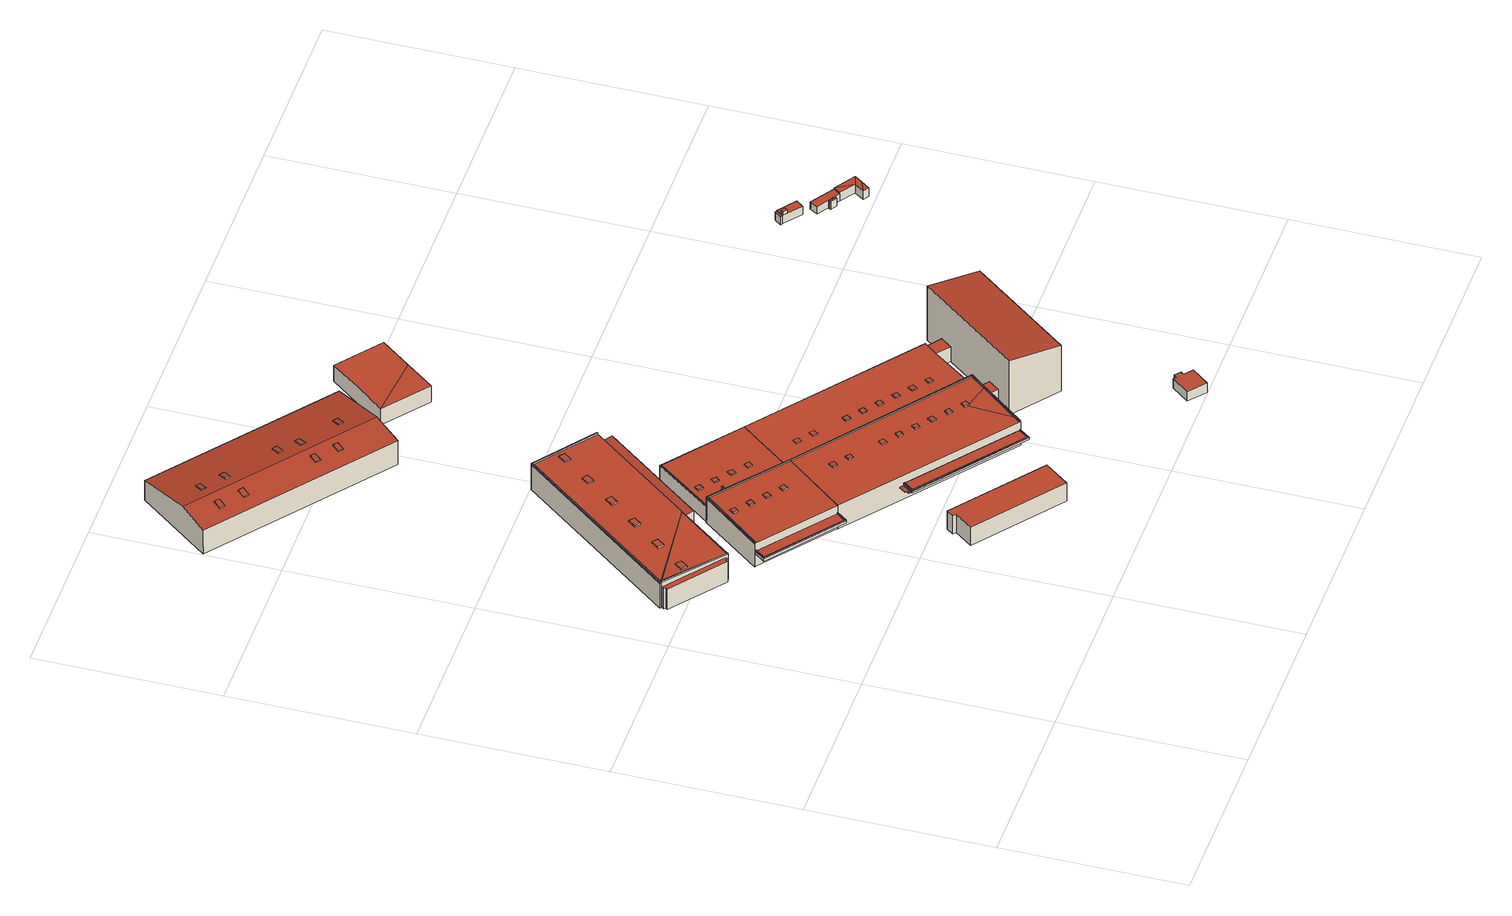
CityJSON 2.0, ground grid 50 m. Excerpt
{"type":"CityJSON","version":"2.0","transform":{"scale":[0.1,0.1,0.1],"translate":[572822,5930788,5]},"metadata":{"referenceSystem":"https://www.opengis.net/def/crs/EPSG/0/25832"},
"CityObjects":{
"building1":{"type":"Building","attributes":{"Grundfläche 2D":"1179.803043","Grundhöhe NN":"5.690"},"children":["building1-1","building1-2","building1-3","building1-4","building1-5","building1-6"],"geometry":[{"type":"Solid","lod":"3","boundaries":[[[[0,1,2,3,4,5]],[[4,6,7,8,5]],[[7,9,10,11,12]],[[12,13,14,8,7]],[[15,16,11,10]],[[15,17,16]],[[18,19,20,21,22]],[[23,24,25,26,21,27,28]],[[21,26,29,30]],[[30,22,21]],[[31,28,27]],[[32,33,34,35,36,37,38,39,40]],[[19,18,2,1]],[[18,22,3,2]],[[4,3,22,30,29,7,6]],[[10,9,7,29,26,25]],[[25,24,23,17,15,10]],[[23,28,16,17]],[[28,41,11,16]],[[41,42,43,13,12,11]],[[43,44,14,13]],[[44,45,8,14]],[[8,45,46,19,1,0,5]],[[37,36,47,48]],[[38,37,48,49]],[[39,38,49,50]],[[40,39,50,51]],[[32,40,51,52]],[[53,34,33,32,52,54]],[[35,34,53,55]],[[35,55,56,57,20,19,46,45,58,47,36]],[[31,27,21,20,57,59]],[[28,31,59,60]],[[41,28,60,61]],[[62,43,42,41,61,63]],[[44,43,62,64]],[[45,44,64,58]],[[47,58,64,62,63,61,60,59,57,56,55,53,54,52,51,50,49,48]]]],"semantics":{"surfaces":[{"type":"RoofSurface"},{"type":"WallSurface"},{"type":"GroundSurface"}],"values":[[0,0,0,0,0,0,0,0,0,0,0,0,1,1,1,1,1,1,1,1,1,1,1,1,1,1,1,1,1,1,1,1,1,1,1,1,1,2]]}}]},
"building1-1":{"type":"BuildingInstallation","parents":["building1"],"geometry":[{"type":"MultiSurface","lod":"3","boundaries":[[[65,66,67,68]],[[68,67,69,70]],[[70,71,65,68]],[[71,72,66,65]],[[67,66,72,69]]],"semantics":{"surfaces":[{"type":"RoofSurface"},{"type":"WallSurface"}],"values":[0,1,1,1,1]}}]},
"building1-2":{"type":"BuildingInstallation","parents":["building1"],"geometry":[{"type":"MultiSurface","lod":"3","boundaries":[[[73,74,75,76]],[[76,75,77,78]],[[73,76,78,79]],[[74,73,79,80]],[[75,74,80,77]]],"semantics":{"surfaces":[{"type":"RoofSurface"},{"type":"WallSurface"}],"values":[0,1,1,1,1]}}]},
"building1-3":{"type":"BuildingInstallation","parents":["building1"],"geometry":[{"type":"MultiSurface","lod":"3","boundaries":[[[81,82,83,84]],[[84,83,85,86]],[[81,84,86,87]],[[82,81,87,88]],[[83,82,88,85]]],"semantics":{"surfaces":[{"type":"RoofSurface"},{"type":"WallSurface"}],"values":[0,1,1,1,1]}}]},
"building1-4":{"type":"BuildingInstallation","parents":["building1"],"geometry":[{"type":"MultiSurface","lod":"3","boundaries":[[[89,90,91,92]],[[92,91,93,94]],[[89,92,94,95]],[[90,89,95,96]],[[91,90,96,93]]],"semantics":{"surfaces":[{"type":"RoofSurface"},{"type":"WallSurface"}],"values":[0,1,1,1,1]}}]},
"building1-5":{"type":"BuildingInstallation","parents":["building1"],"geometry":[{"type":"MultiSurface","lod":"3","boundaries":[[[97,98,99,100]],[[100,99,101,102]],[[97,100,102,103]],[[98,97,103,104]],[[99,98,104,101]]],"semantics":{"surfaces":[{"type":"RoofSurface"},{"type":"WallSurface"}],"values":[0,1,1,1,1]}}]},
"building1-6":{"type":"BuildingInstallation","parents":["building1"],"geometry":[{"type":"MultiSurface","lod":"3","boundaries":[[[105,106,107,108]],[[108,107,109,110]],[[105,108,110,111]],[[106,105,111,112]],[[107,106,112,109]]],"semantics":{"surfaces":[{"type":"RoofSurface"},{"type":"WallSurface"}],"values":[0,1,1,1,1]}}]},
"building2":{"type":"Building","attributes":{"Grundfläche 2D":"251.636315","Grundhöhe NN":"5.781"},"geometry":[{"type":"Solid","lod":"3","boundaries":[[[[113,114,115,116,117,118]],[[114,113,119,120]],[[115,114,120,121]],[[116,115,121,122]],[[117,116,122,123]],[[118,117,123,124]],[[113,118,124,119]],[[124,123,122,121,120,119]]]],"semantics":{"surfaces":[{"type":"RoofSurface"},{"type":"WallSurface"},{"type":"GroundSurface"}],"values":[[0,1,1,1,1,1,1,2]]}}]},
"building3":{"type":"Building","attributes":{"Grundfläche 2D":"224.521346","Grundhöhe NN":"10.010"},"children":["building3-1"],"geometry":[{"type":"Solid","lod":"3","boundaries":[[[[125,126,127]],[[128,126,125]],[[129,125,130]],[[128,125,129]],[[131,132,130,133]],[[129,130,132]],[[131,133,134]],[[135,136,137,138]],[[139,140,141,142,143,144,145]],[[146,147,148,149,150,151]],[[148,149,152,153]],[[154,138,127,126]],[[138,137,125,127]],[[130,125,137,136]],[[133,130,136,135]],[[135,155,134,133]],[[134,155,156,132,131]],[[156,157,129,132]],[[157,158,128,129]],[[158,154,126,128]],[[149,150,159,152]],[[150,151,160,159]],[[151,146,161,160]],[[146,147,162,161]],[[147,148,153,162]],[[152,155,135,138,154,163,164]],[[156,155,152,153]],[[157,156,153,165]],[[158,157,165,166]],[[154,158,166,163]],[[167,168,144,143,142,141,140,169,170]],[[145,144,168,171]],[[139,145,171,172]],[[140,139,172,169]],[[153,162,161,160,159,152,164,163,166,165]],[[168,167,170,169,172,171]]]],"semantics":{"surfaces":[{"type":"RoofSurface"},{"type":"WallSurface"},{"type":"GroundSurface"}],"values":[[0,0,0,0,0,0,0,0,0,0,1,1,1,1,1,1,1,1,1,1,1,1,1,1,1,1,1,1,1,1,1,1,1,1,2,2]]}}]},
"building3-1":{"type":"BuildingInstallation","parents":["building3"],"geometry":[{"type":"MultiSurface","lod":"3","boundaries":[[[173,174,175,176,177,178,179,180,181]],[[140,141,176,175]],[[141,182,177,176]],[[178,177,182,183]],[[183,142,179,178]],[[142,143,144,181,180,179]],[[144,145,173,181]],[[145,139,174,173]],[[139,140,175,174]]],"semantics":{"surfaces":[{"type":"RoofSurface"},{"type":"WallSurface"}],"values":[0,1,1,1,1,1,1,1,1]}}]},
"building4":{"type":"Building","attributes":{"Grundfläche 2D":"1032.775143","Grundhöhe NN":"5.681"},"children":["building4-1","building4-2","building4-3","building4-4","building4-5","building4-6","building4-7","building4-8","building4-9","building4-10"],"geometry":[{"type":"Solid","lod":"3","boundaries":[[[[184,185,186,187,188]],[[189,187,186]],[[190,191,187,189]],[[192,193,194,195,196,197,198]],[[199,200,201]],[[202,203,204,201,200]],[[205,206,186,185,184,207]],[[206,208,189,186]],[[208,209,197,191,190,189]],[[187,191,197,196]],[[188,187,196,195]],[[195,207,184,188]],[[202,210,211,206,205,207,204,203]],[[208,206,211,212]],[[213,214,215,193,192,198,197,209,208,212,216]],[[217,204,207,195,194,193,215,218]],[[199,201,219,220]],[[200,199,220,221]],[[202,200,221,210]],[[201,204,217,219]],[[211,210,221,220,219,217,218,215,214,213,216,212]]]],"semantics":{"surfaces":[{"type":"RoofSurface"},{"type":"WallSurface"},{"type":"GroundSurface"}],"values":[[0,0,0,0,0,0,1,1,1,1,1,1,1,1,1,1,1,1,1,1,2]]}}]},
"building4-1":{"type":"BuildingInstallation","parents":["building4"],"geometry":[{"type":"MultiSurface","lod":"3","boundaries":[[[222,223,224,225]],[[226,227,225,224]],[[222,225,227,228]],[[223,222,228,229]],[[229,226,224,223]]],"semantics":{"surfaces":[{"type":"RoofSurface"},{"type":"WallSurface"}],"values":[0,1,1,1,1]}}]},
"building4-2":{"type":"BuildingInstallation","parents":["building4"],"geometry":[{"type":"MultiSurface","lod":"3","boundaries":[[[230,231,232,233]],[[233,232,234,235]],[[230,233,235,236]],[[231,230,236,237]],[[232,231,237,234]]],"semantics":{"surfaces":[{"type":"RoofSurface"},{"type":"WallSurface"}],"values":[0,1,1,1,1]}}]},
"building4-3":{"type":"BuildingInstallation","parents":["building4"],"geometry":[{"type":"MultiSurface","lod":"3","boundaries":[[[238,239,240,241]],[[241,240,242,243]],[[238,241,243,244]],[[239,238,244,245]],[[240,239,245,242]]],"semantics":{"surfaces":[{"type":"RoofSurface"},{"type":"WallSurface"}],"values":[0,1,1,1,1]}}]},
"building4-4":{"type":"BuildingInstallation","parents":["building4"],"geometry":[{"type":"MultiSurface","lod":"3","boundaries":[[[246,247,248,249]],[[249,248,250,251]],[[246,249,251,252]],[[247,246,252,253]],[[248,247,253,250]]],"semantics":{"surfaces":[{"type":"RoofSurface"},{"type":"WallSurface"}],"values":[0,1,1,1,1]}}]},
"building4-5":{"type":"BuildingInstallation","parents":["building4"],"geometry":[{"type":"MultiSurface","lod":"3","boundaries":[[[254,255,256,257]],[[257,256,258,259]],[[254,257,259,260]],[[255,254,260,261]],[[256,255,261,258]]],"semantics":{"surfaces":[{"type":"RoofSurface"},{"type":"WallSurface"}],"values":[0,1,1,1,1]}}]},
"building4-6":{"type":"BuildingInstallation","parents":["building4"],"geometry":[{"type":"MultiSurface","lod":"3","boundaries":[[[262,263,264,265]],[[265,264,266,267]],[[262,265,267,268]],[[263,262,268,269]],[[264,263,269,266]]],"semantics":{"surfaces":[{"type":"RoofSurface"},{"type":"WallSurface"}],"values":[0,1,1,1,1]}}]},
"building4-7":{"type":"BuildingInstallation","parents":["building4"],"geometry":[{"type":"MultiSurface","lod":"3","boundaries":[[[270,271,272,273]],[[273,272,274,275]],[[270,273,275,276]],[[271,270,276,277]],[[272,271,277,274]]],"semantics":{"surfaces":[{"type":"RoofSurface"},{"type":"WallSurface"}],"values":[0,1,1,1,1]}}]},
"building4-8":{"type":"BuildingInstallation","parents":["building4"],"geometry":[{"type":"MultiSurface","lod":"3","boundaries":[[[278,279,280,281]],[[279,278,203,282]],[[200,280,279,282]],[[200,202,281,280]],[[203,278,281,202]]],"semantics":{"surfaces":[{"type":"RoofSurface"},{"type":"WallSurface"}],"values":[0,1,1,1,1]}}]},
"building4-9":{"type":"BuildingInstallation","parents":["building4"],"geometry":[{"type":"MultiSurface","lod":"3","boundaries":[[[283,284,285,286]],[[286,285,287,288]],[[283,286,288,289]],[[284,283,289,290]],[[285,284,290,287]]],"semantics":{"surfaces":[{"type":"RoofSurface"},{"type":"WallSurface"}],"values":[0,1,1,1,1]}}]},
"building4-10":{"type":"BuildingInstallation","parents":["building4"],"geometry":[{"type":"MultiSurface","lod":"3","boundaries":[[[291,292,293,294]],[[294,293,295,296]],[[291,294,296,297]],[[292,291,297,298]],[[293,292,298,295]]],"semantics":{"surfaces":[{"type":"RoofSurface"},{"type":"WallSurface"}],"values":[0,1,1,1,1]}}]},
"building5":{"type":"Building","attributes":{"Grundfläche 2D":"127.641717","Grundhöhe NN":"5.396"},"geometry":[{"type":"Solid","lod":"3","boundaries":[[[[299,300,301,302]],[[303,304,302,301]],[[304,305,299,302]],[[305,306,300,299]],[[306,303,301,300]],[[306,305,304,303]]]],"semantics":{"surfaces":[{"type":"RoofSurface"},{"type":"WallSurface"},{"type":"GroundSurface"}],"values":[[0,1,1,1,1,2]]}}]},
"building6":{"type":"Building","attributes":{"Grundfläche 2D":"3.246989","Grundhöhe NN":"5.461"},"geometry":[{"type":"Solid","lod":"3","boundaries":[[[[307,308,309,310]],[[311,312,310,309]],[[312,313,307,310]],[[313,314,308,307]],[[314,311,309,308]],[[314,313,312,311]]]],"semantics":{"surfaces":[{"type":"RoofSurface"},{"type":"WallSurface"},{"type":"GroundSurface"}],"values":[[0,1,1,1,1,2]]}}]},
"building7":{"type":"Building","attributes":{"Grundfläche 2D":"1480.245199","Grundhöhe NN":"5.523"},"children":["building7-1","building7-2","building7-3","building7-4","building7-5","building7-6","building7-7","building7-8","building7-9"],"geometry":[{"type":"Solid","lod":"3","boundaries":[[[[315,316,317,318]],[[319,318,317,320,321,322,323]],[[324,320,317,316,325]],[[326,323,322,321,320,324,327]],[[328,315,318,319,323,326,329]],[[316,315,328,325]],[[328,329,326,327,324,325]]]],"semantics":{"surfaces":[{"type":"RoofSurface"},{"type":"WallSurface"},{"type":"GroundSurface"}],"values":[[0,0,1,1,1,1,2]]}}]},
"building7-1":{"type":"BuildingInstallation","parents":["building7"],"geometry":[{"type":"MultiSurface","lod":"3","boundaries":[[[330,331,332,333]],[[334,335,333,332]],[[330,333,335,336]],[[336,337,331,330]],[[332,331,337,334]]],"semantics":{"surfaces":[{"type":"RoofSurface"},{"type":"WallSurface"}],"values":[0,1,1,1,1]}}]},
"building7-2":{"type":"BuildingInstallation","parents":["building7"],"geometry":[{"type":"MultiSurface","lod":"3","boundaries":[[[338,339,340,341]],[[341,340,342,343]],[[338,341,343,344]],[[339,338,344,345]],[[340,339,345,342]]],"semantics":{"surfaces":[{"type":"RoofSurface"},{"type":"WallSurface"}],"values":[0,1,1,1,1]}}]},
"building7-3":{"type":"BuildingInstallation","parents":["building7"],"geometry":[{"type":"MultiSurface","lod":"3","boundaries":[[[346,347,348,349]],[[349,348,350,351]],[[346,349,351,352]],[[347,346,352,353]],[[348,347,353,350]]],"semantics":{"surfaces":[{"type":"RoofSurface"},{"type":"WallSurface"}],"values":[0,1,1,1,1]}}]},
"building7-4":{"type":"BuildingInstallation","parents":["building7"],"geometry":[{"type":"MultiSurface","lod":"3","boundaries":[[[354,355,356,357]],[[357,356,358,359]],[[354,357,359,360]],[[355,354,360,361]],[[356,355,361,358]]],"semantics":{"surfaces":[{"type":"RoofSurface"},{"type":"WallSurface"}],"values":[0,1,1,1,1]}}]},
"building7-5":{"type":"BuildingInstallation","parents":["building7"],"geometry":[{"type":"MultiSurface","lod":"3","boundaries":[[[362,363,364,365]],[[365,364,366,367]],[[362,365,367,368]],[[363,362,368,369]],[[364,363,369,366]]],"semantics":{"surfaces":[{"type":"RoofSurface"},{"type":"WallSurface"}],"values":[0,1,1,1,1]}}]},
"building7-6":{"type":"BuildingInstallation","parents":["building7"],"geometry":[{"type":"MultiSurface","lod":"3","boundaries":[[[370,371,372,373]],[[373,372,374,375]],[[370,373,375,376]],[[371,370,376,377]],[[372,371,377,374]]],"semantics":{"surfaces":[{"type":"RoofSurface"},{"type":"WallSurface"}],"values":[0,1,1,1,1]}}]},
"building7-7":{"type":"BuildingInstallation","parents":["building7"],"geometry":[{"type":"MultiSurface","lod":"3","boundaries":[[[378,379,380,381]],[[381,380,382,383]],[[383,384,378,381]],[[379,378,384,385]],[[385,382,380,379]]],"semantics":{"surfaces":[{"type":"RoofSurface"},{"type":"WallSurface"}],"values":[0,1,1,1,1]}}]},
"building7-8":{"type":"BuildingInstallation","parents":["building7"],"geometry":[{"type":"MultiSurface","lod":"3","boundaries":[[[386,387,388,389]],[[389,388,390,391]],[[386,389,391,392]],[[387,386,392,393]],[[388,387,393,390]]],"semantics":{"surfaces":[{"type":"RoofSurface"},{"type":"WallSurface"}],"values":[0,1,1,1,1]}}]},
"building7-9":{"type":"BuildingInstallation","parents":["building7"],"geometry":[{"type":"MultiSurface","lod":"3","boundaries":[[[394,395,396,397]],[[397,396,398,399]],[[394,397,399,400]],[[395,394,400,401]],[[396,395,401,398]]],"semantics":{"surfaces":[{"type":"RoofSurface"},{"type":"WallSurface"}],"values":[0,1,1,1,1]}}]},
"building8":{"type":"Building","attributes":{"Grundfläche 2D":"2289.108579","Grundhöhe NN":"5.586"},"children":["building8-1","building8-2","building8-3","building8-4","building8-5","building8-6","building8-7","building8-8","building8-9","building8-10","building8-11","building8-12","building8-13","building8-14","building8-15","building8-16","building8-17"],"geometry":[{"type":"Solid","lod":"3","boundaries":[[[[184,188,402,403]],[[403,402,404,405,406,407]],[[408,406,405]],[[408,409,410,406]],[[411,410,409]],[[412,411,409]],[[193,413,414,415,416,417,418,419,420,195]],[[417,416,419,421]],[[418,417,421,419]],[[422,423,424,415]],[[425,416,415,424]],[[426,427,428,429,201,430]],[[431,432,433,434]],[[435,436,437,438]],[[207,195,188,184]],[[402,188,195,420]],[[404,402,420,419,416,409,408,405]],[[416,425,412,409]],[[425,424,411,412]],[[424,439,406,410,411]],[[439,440,403,407,406]],[[184,403,440,207]],[[436,441,442,437]],[[435,438,443,444]],[[438,437,442,443]],[[440,426,430,207]],[[193,195,207,430,445,446,447]],[[448,449,450,423,422,415,414,413,193,447,451]],[[444,452,426,440,439,436,435]],[[424,423,450,453]],[[424,453,441,436,439]],[[433,432,454,455]],[[433,455,456,428,434]],[[434,428,427,431]],[[431,427,457,454,432]],[[426,452,457,427]],[[428,456,458,429]],[[201,429,458,459]],[[430,201,459,445]],[[444,443,442,441,453,450,449,448,451,447,446,445,459,458,456,455,454,457,452]]]],"semantics":{"surfaces":[{"type":"RoofSurface"},{"type":"WallSurface"},{"type":"GroundSurface"}],"values":[[0,0,0,0,0,0,0,0,0,0,0,0,0,0,1,1,1,1,1,1,1,1,1,1,1,1,1,1,1,1,1,1,1,1,1,1,1,1,1,2]]}}]},
"building8-1":{"type":"BuildingInstallation","parents":["building8"],"geometry":[{"type":"MultiSurface","lod":"3","boundaries":[[[460,461,462,463]],[[463,462,464,465]],[[460,463,465,466]],[[461,460,466,467]],[[462,461,467,464]]],"semantics":{"surfaces":[{"type":"RoofSurface"},{"type":"WallSurface"}],"values":[0,1,1,1,1]}}]},
"building8-2":{"type":"BuildingInstallation","parents":["building8"],"geometry":[{"type":"MultiSurface","lod":"3","boundaries":[[[468,469,470,471]],[[471,470,472,473]],[[468,471,473,474]],[[469,468,474,475]],[[470,469,475,472]]],"semantics":{"surfaces":[{"type":"RoofSurface"},{"type":"WallSurface"}],"values":[0,1,1,1,1]}}]},
"building8-3":{"type":"BuildingInstallation","parents":["building8"],"geometry":[{"type":"MultiSurface","lod":"3","boundaries":[[[476,477,478,479]],[[479,478,480,481]],[[476,479,481,482]],[[477,476,482,483]],[[478,477,483,480]]],"semantics":{"surfaces":[{"type":"RoofSurface"},{"type":"WallSurface"}],"values":[0,1,1,1,1]}}]},
"building8-4":{"type":"BuildingInstallation","parents":["building8"],"geometry":[{"type":"MultiSurface","lod":"3","boundaries":[[[484,485,486,487]],[[487,486,488,489]],[[484,487,489,490]],[[485,484,490,491]],[[486,485,491,488]]],"semantics":{"surfaces":[{"type":"RoofSurface"},{"type":"WallSurface"}],"values":[0,1,1,1,1]}}]},
"building8-5":{"type":"BuildingInstallation","parents":["building8"],"geometry":[{"type":"MultiSurface","lod":"3","boundaries":[[[492,493,494,495]],[[495,494,496,497]],[[492,495,497,498]],[[493,492,498,499]],[[494,493,499,496]]],"semantics":{"surfaces":[{"type":"RoofSurface"},{"type":"WallSurface"}],"values":[0,1,1,1,1]}}]},
"building8-6":{"type":"BuildingInstallation","parents":["building8"],"geometry":[{"type":"MultiSurface","lod":"3","boundaries":[[[500,501,502,503]],[[503,502,504,505]],[[500,503,505,506]],[[501,500,506,507]],[[502,501,507,504]]],"semantics":{"surfaces":[{"type":"RoofSurface"},{"type":"WallSurface"}],"values":[0,1,1,1,1]}}]},
"building8-7":{"type":"BuildingInstallation","parents":["building8"],"geometry":[{"type":"MultiSurface","lod":"3","boundaries":[[[508,509,510,511]],[[511,510,512,513]],[[508,511,513,514]],[[509,508,514,515]],[[510,509,515,512]]],"semantics":{"surfaces":[{"type":"RoofSurface"},{"type":"WallSurface"}],"values":[0,1,1,1,1]}}]},
"building8-8":{"type":"BuildingInstallation","parents":["building8"],"geometry":[{"type":"MultiSurface","lod":"3","boundaries":[[[516,517,518,519]],[[519,518,520,521]],[[516,519,521,522]],[[517,516,522,523]],[[518,517,523,520]]],"semantics":{"surfaces":[{"type":"RoofSurface"},{"type":"WallSurface"}],"values":[0,1,1,1,1]}}]},
"building8-9":{"type":"BuildingInstallation","parents":["building8"],"geometry":[{"type":"MultiSurface","lod":"3","boundaries":[[[524,525,526,527]],[[527,526,528,529]],[[524,527,529,530]],[[525,524,530,531]],[[526,525,531,528]]],"semantics":{"surfaces":[{"type":"RoofSurface"},{"type":"WallSurface"}],"values":[0,1,1,1,1]}}]},
"building8-10":{"type":"BuildingInstallation","parents":["building8"],"geometry":[{"type":"MultiSurface","lod":"3","boundaries":[[[532,533,534,535]],[[535,534,536,537]],[[532,535,537,538]],[[533,532,538,539]],[[534,533,539,536]]],"semantics":{"surfaces":[{"type":"RoofSurface"},{"type":"WallSurface"}],"values":[0,1,1,1,1]}}]},
"building8-11":{"type":"BuildingInstallation","parents":["building8"],"geometry":[{"type":"MultiSurface","lod":"3","boundaries":[[[540,541,542,543,544,545,546]],[[547,417,548,544,543,542]],[[544,548,421,545]],[[546,545,421,418]],[[418,549,540,546]],[[549,550,541,540]],[[550,547,542,541]]],"semantics":{"surfaces":[{"type":"RoofSurface"},{"type":"WallSurface"}],"values":[0,1,1,1,1,1,1]}}]},
"building8-12":{"type":"BuildingInstallation","parents":["building8"],"geometry":[{"type":"MultiSurface","lod":"3","boundaries":[[[551,552,553,554]],[[554,553,555,556]],[[551,554,556,557]],[[552,551,557,558]],[[553,552,558,555]]],"semantics":{"surfaces":[{"type":"RoofSurface"},{"type":"WallSurface"}],"values":[0,1,1,1,1]}}]},
"building8-13":{"type":"BuildingInstallation","parents":["building8"],"geometry":[{"type":"MultiSurface","lod":"3","boundaries":[[[559,560,561,562]],[[562,561,563,564]],[[559,562,564,565]],[[560,559,565,566]],[[561,560,566,563]]],"semantics":{"surfaces":[{"type":"RoofSurface"},{"type":"WallSurface"}],"values":[0,1,1,1,1]}}]},
"building8-14":{"type":"BuildingInstallation","parents":["building8"],"geometry":[{"type":"MultiSurface","lod":"3","boundaries":[[[567,568,569,570]],[[570,569,571,572]],[[567,570,572,573]],[[568,567,573,574]],[[569,568,574,571]]],"semantics":{"surfaces":[{"type":"RoofSurface"},{"type":"WallSurface"}],"values":[0,1,1,1,1]}}]},
"building8-15":{"type":"BuildingInstallation","parents":["building8"],"geometry":[{"type":"MultiSurface","lod":"3","boundaries":[[[575,576,577,578]],[[578,577,579,580]],[[575,578,580,581]],[[576,575,581,582]],[[577,576,582,579]]],"semantics":{"surfaces":[{"type":"RoofSurface"},{"type":"WallSurface"}],"values":[0,1,1,1,1]}}]},
"building8-16":{"type":"BuildingInstallation","parents":["building8"],"geometry":[{"type":"MultiSurface","lod":"3","boundaries":[[[583,584,585,586]],[[587,588,586,585]],[[583,586,588,589]],[[584,583,589,590]],[[590,587,585,584]]],"semantics":{"surfaces":[{"type":"RoofSurface"},{"type":"WallSurface"}],"values":[0,1,1,1,1]}}]},
"building8-17":{"type":"BuildingInstallation","parents":["building8"],"geometry":[{"type":"MultiSurface","lod":"3","boundaries":[[[591,592,593,594]],[[595,596,594,593]],[[597,595,593,592]],[[596,598,591,594]],[[598,597,592,591]],[[597,598,596,595]]],"semantics":{"surfaces":[{"type":"RoofSurface"},{"type":"WallSurface"},{"type":"OuterCeilingSurface"}],"values":[0,1,1,1,1,2]}}]},
"building9":{"type":"Building","attributes":{"Grundfläche 2D":"309.125336","Grundhöhe NN":"5.200"},"geometry":[{"type":"Solid","lod":"3","boundaries":[[[[599,600,601]],[[602,603,599,601,604]],[[604,601,600,605,606]],[[602,604,606,607]],[[599,603,602,607,608]],[[600,599,608,605]],[[606,605,608,607]]]],"semantics":{"surfaces":[{"type":"RoofSurface"},{"type":"WallSurface"},{"type":"GroundSurface"}],"values":[[0,0,1,1,1,1,2]]}}]},
"building10":{"type":"Building","attributes":{"Grundfläche 2D":"38.212654","Grundhöhe NN":"5.796"},"geometry":[{"type":"Solid","lod":"3","boundaries":[[[[609,610,611,612,613,614,615,616]],[[617,618,616,615]],[[618,619,609,616]],[[619,620,610,609]],[[620,621,611,610]],[[621,622,612,611]],[[622,623,613,612]],[[623,624,614,613]],[[624,617,615,614]],[[624,623,622,621,620,619,618,617]]]],"semantics":{"surfaces":[{"type":"RoofSurface"},{"type":"WallSurface"},{"type":"GroundSurface"}],"values":[[0,1,1,1,1,1,1,1,1,2]]}}]},
"building11":{"type":"Building","attributes":{"Grundfläche 2D":"556.635963","Grundhöhe NN":"5.567"},"geometry":[{"type":"Solid","lod":"3","boundaries":[[[[625,626,627,628]],[[628,627,629,630]],[[625,628,630,631]],[[626,625,631,632]],[[627,626,632,629]],[[632,631,630,629]]]],"semantics":{"surfaces":[{"type":"RoofSurface"},{"type":"WallSurface"},{"type":"GroundSurface"}],"values":[[0,1,1,1,1,2]]}}]},
"building12":{"type":"Building","attributes":{"Grundfläche 2D":"1.272214","Grundhöhe NN":"5.587"},"geometry":[{"type":"Solid","lod":"3","boundaries":[[[[633,634,635,636]],[[634,633,637,638]],[[635,634,638,639]],[[636,635,639,640]],[[633,636,640,637]],[[638,637,640,639]]]],"semantics":{"surfaces":[{"type":"RoofSurface"},{"type":"WallSurface"},{"type":"GroundSurface"}],"values":[[0,1,1,1,1,2]]}}]},
"building13":{"type":"Building","attributes":{"Grundfläche 2D":"15.129838","Grundhöhe NN":"5.837"},"children":["building13-1"],"geometry":[{"type":"Solid","lod":"3","boundaries":[[[[641,642,643,644,645,646]],[[647,648,644,643,642,641,649,650]],[[645,644,648,651]],[[646,645,651,652]],[[641,646,652,649]],[[648,647,650,649,652,651]]]],"semantics":{"surfaces":[{"type":"RoofSurface"},{"type":"WallSurface"},{"type":"GroundSurface"}],"values":[[0,1,1,1,1,2]]}}]},
"building13-1":{"type":"BuildingInstallation","parents":["building13"],"geometry":[{"type":"MultiSurface","lod":"3","boundaries":[[[653,654,655,656]],[[656,655,657,658]],[[653,656,658,659]],[[659,660,654,653]],[[655,654,660,657]]],"semantics":{"surfaces":[{"type":"RoofSurface"},{"type":"WallSurface"}],"values":[0,1,1,1,1]}}]},
"building14":{"type":"Building","attributes":{"Grundfläche 2D":"1.314652","Grundhöhe NN":"5.645"},"geometry":[{"type":"Solid","lod":"3","boundaries":[[[[661,662,663,664,665]],[[666,667,663,662]],[[667,668,664,663]],[[668,669,665,664]],[[669,670,661,665]],[[670,666,662,661]],[[668,667,666,670,669]]]],"semantics":{"surfaces":[{"type":"RoofSurface"},{"type":"WallSurface"},{"type":"GroundSurface"}],"values":[[0,1,1,1,1,1,2]]}}]},
"building15":{"type":"Building","attributes":{"Grundfläche 2D":"18.568492","Grundhöhe NN":"5.913"},"geometry":[{"type":"Solid","lod":"3","boundaries":[[[[671,672,673,674,675,676]],[[673,672,677,678]],[[674,673,678,679]],[[675,674,679,680]],[[676,675,680,681]],[[671,676,681,682]],[[672,671,682,677]],[[681,680,679,678,677,682]]]],"semantics":{"surfaces":[{"type":"RoofSurface"},{"type":"WallSurface"},{"type":"GroundSurface"}],"values":[[0,1,1,1,1,1,1,2]]}}]},
"building16":{"type":"Building","attributes":{"Grundfläche 2D":"21.632665","Grundhöhe NN":"5.931"},"geometry":[{"type":"Solid","lod":"3","boundaries":[[[[683,684,685]],[[686,684,683]],[[687,686,683,688]],[[687,688,689]],[[685,684,677,682]],[[683,685,682,690]],[[688,683,690,691]],[[689,688,691,692]],[[686,687,689,692,693]],[[684,686,693,677]],[[693,692,691,690,682,677]]]],"semantics":{"surfaces":[{"type":"RoofSurface"},{"type":"WallSurface"},{"type":"GroundSurface"}],"values":[[0,0,0,0,1,1,1,1,1,1,2]]}}]}
},
"vertices":[
[287,938,84],[291,934,84],[292,935,84],[292,936,84],[288,939,84],[134,1057,92],[135,1059,92],[133,1060,92],[132,1059,92],[134,1061,92],[470,1493,92],[470,1497,92],[129,1061,92],[129,1060,92],[131,1058,92],[520,1457,90],[636,1377,86],[634,1375,86],[292,935,81],[291,934,81],[292,934,81],[415,1091,81],[292,936,81],[634,1375,81],[520,1457,86],[470,1493,88],[134,1061,88],[631,1368,81],[636,1377,81],[133,1060,88],[135,1059,88],[637,1376,81],[277,934,73],[278,934,73],[282,931,73],[287,938,73],[134,1057,73],[129,1051,73],[133,1047,73],[129,1042,73],[273,929,73],[470,1497,88],[129,1061,88],[129,1060,88],[131,1058,88],[132,1059,88],[287,938,81],[134,1057,7],[129,1051,7],[133,1047,7],[129,1042,7],[273,929,7],[277,934,7],[282,931,7],[278,934,7],[287,938,7],[291,934,7],[292,934,7],[132,1059,7],[637,1376,7],[636,1377,7],[470,1497,7],[129,1060,7],[129,1061,7],[131,1058,7],
[471,1351,89],[457,1361,89],[442,1342,89],[456,1331,89],[442,1342,85],[456,1331,85],[471,1351,85],[457,1361,85],
[348,1192,89],[334,1203,89],[319,1184,89],[333,1173,89],[319,1184,85],[333,1173,85],[348,1192,85],[334,1203,85],
[410,1271,89],[396,1282,89],[381,1262,89],[395,1252,89],[381,1262,85],[395,1252,85],[410,1271,85],[396,1282,85],
[533,1429,89],[519,1440,89],[504,1420,89],[518,1409,89],[504,1420,85],[518,1409,85],[533,1429,85],[519,1440,85],
[225,1035,89],[211,1046,89],[196,1026,89],[210,1015,89],[196,1026,85],[210,1015,85],[225,1035,85],[211,1046,85],
[287,1114,89],[273,1125,89],[258,1105,89],[272,1094,89],[258,1105,85],[272,1094,85],[287,1114,85],[273,1125,85],
[623,467,66],[608,448,66],[616,441,66],[579,393,66],[810,214,66],[862,281,66],[623,467,8],[608,448,8],[616,441,8],[579,393,8],[810,214,8],[862,281,8],
[959,362,58],[982,386,57],[980,388,58],[960,357,57],[681,575,57],[685,576,58],[688,585,57],[684,579,57],[705,602,58],[703,604,57],[705,602,56],[685,576,56],[959,362,56],[980,388,56],[524,698,57],[546,727,57],[544,728,57],[351,879,57],[350,880,57],[349,881,57],[326,852,57],[683,589,49],[679,583,49],[684,579,49],[703,604,49],[693,612,49],[679,593,49],[703,604,50],[684,579,50],[982,386,56],[703,604,56],[684,579,56],[681,575,56],[960,357,56],[693,612,50],[679,593,50],[683,589,50],[679,583,50],[982,386,50],[705,602,50],[681,575,50],[960,357,50],[350,880,50],[349,881,50],[546,727,50],[351,879,50],[326,852,50],[524,698,50],
[326,852,60],[524,698,60],[546,727,60],[544,728,60],[523,702,60],[330,853,60],[351,879,60],[350,880,60],[349,881,60],[523,702,57],[330,853,57],
[672,888,90],[476,1045,90],[475,1045,90],[475,1041,90],[670,886,90],[347,882,84],[349,881,84],[350,880,84],[544,728,82],[546,727,82],[548,729,82],[670,886,87],[475,1041,87],[350,880,82],[351,879,82],[599,1203,52],[597,1202,52],[800,1046,52],[476,1045,57],[478,1044,57],[672,888,57],[476,1045,87],[475,1045,87],[672,888,87],[347,882,82],[349,881,82],[476,1045,7],[475,1045,7],[347,882,7],[350,880,7],[351,879,7],[546,727,7],[349,881,7],[672,888,7],[670,886,7],[800,1046,7],[599,1203,7],[597,1202,7],
[565,884,89],[556,872,89],[568,863,89],[577,876,89],[568,863,85],[577,876,85],[565,884,85],[556,872,85],
[486,945,89],[477,934,89],[489,925,89],[498,937,89],[489,925,85],[498,937,85],[486,945,85],[477,934,85],
[447,976,89],[438,965,89],[449,956,89],[458,967,89],[449,956,85],[458,967,85],[447,976,85],[438,965,85],
[517,903,89],[528,894,89],[537,906,89],[526,915,89],[537,906,85],[526,915,85],[517,903,85],[528,894,85],
[590,1055,58],[579,1064,58],[570,1053,58],[581,1044,58],[570,1053,55],[581,1044,55],[590,1055,55],[579,1064,55],
[545,1027,72],[540,1021,72],[543,1019,72],[547,1025,72],[543,1019,56],[547,1025,56],[545,1027,56],[540,1021,56],
[630,1025,58],[618,1034,58],[609,1022,58],[621,1013,58],[609,1022,55],[621,1013,55],[630,1025,55],[618,1034,55],
[478,1044,58],[600,1200,53],[597,1202,53],[476,1045,58],[600,1200,52],
[669,993,58],[658,1003,58],[648,991,58],[660,982,58],[648,991,55],[660,982,55],[669,993,55],[658,1003,55],
[551,1086,58],[539,1095,58],[530,1083,58],[542,1074,58],[530,1083,55],[542,1074,55],[551,1086,55],[539,1095,55],
[444,1069,64],[659,1345,64],[631,1368,60],[415,1091,60],[631,1368,4],[415,1091,4],[444,1069,4],[659,1345,4],
[855,253,38],[872,274,38],[862,281,38],[846,260,38],[862,281,5],[846,260,5],[855,253,5],[872,274,5],
[621,2039,69],[156,2402,69],[56,2274,98],[522,1912,98],[468,1842,82],[1,2204,82],[2,2204,82],[186,2060,82],[467,1841,82],[1,2204,5],[156,2402,5],[467,1841,5],[2,2204,5],[621,2039,5],[468,1842,5],
[84,2186,92],[96,2177,93],[111,2196,97],[99,2205,97],[111,2196,93],[99,2205,93],[84,2186,89],[96,2177,89],
[320,2009,93],[331,2000,93],[346,2019,97],[334,2028,97],[346,2019,94],[334,2028,94],[320,2009,90],[331,2000,90],
[337,2099,95],[352,2119,91],[340,2128,91],[325,2108,95],[340,2128,88],[325,2108,92],[337,2099,92],[352,2119,88],
[157,2160,97],[142,2141,92],[154,2132,92],[169,2151,97],[154,2132,89],[169,2151,93],[157,2160,93],[142,2141,89],
[145,2240,96],[160,2259,92],[149,2268,92],[133,2249,96],[149,2268,89],[133,2249,93],[145,2240,93],[160,2259,89],
[367,2062,96],[379,2053,96],[393,2073,93],[382,2082,93],[393,2073,90],[382,2082,90],[367,2062,94],[379,2053,94],
[390,1986,97],[375,1967,93],[387,1958,93],[401,1977,97],[387,1958,90],[401,1977,94],[390,1986,94],[375,1967,90],
[482,1987,95],[497,2006,91],[486,2015,90],[471,1997,95],[486,2015,88],[471,1997,92],[482,1987,92],[497,2006,88],
[203,2195,97],[218,2215,92],[206,2224,92],[191,2204,97],[206,2224,89],[191,2204,93],[203,2195,93],[218,2215,89],
[1106,549,90],[1111,550,90],[1099,540,90],[1076,510,89],[1078,508,89],[1101,538,90],[1075,509,89],[995,407,85],[1070,497,88],[985,387,84],[982,389,84],[703,604,82],[705,602,82],[980,388,82],[995,407,82],[999,528,85],[1005,527,85],[1075,509,86],[1106,549,87],[1005,526,85],[982,386,82],[983,385,82],[985,387,82],[982,389,82],[1111,550,56],[1203,670,53],[1226,699,52],[1233,708,52],[672,888,56],[1203,670,54],[1237,643,54],[1261,674,54],[1226,699,54],[1101,538,57],[1078,508,57],[1113,483,57],[1136,512,57],[1078,508,86],[1111,550,87],[1078,508,6],[1113,483,6],[1136,512,6],[1101,538,6],[672,888,6],[670,886,6],[546,727,6],[705,602,6],[982,386,6],[983,385,6],[703,604,6],[1111,550,6],[985,387,6],[1237,643,6],[1261,674,6],[1226,699,6],[1203,670,6],[1233,708,6],[800,1046,6],
[1096,667,58],[1087,655,58],[1098,646,58],[1107,658,58],[1098,646,55],[1107,658,54],[1096,667,54],[1087,655,55],
[781,913,58],[772,902,58],[783,893,58],[792,904,58],[783,893,55],[792,904,54],[781,913,54],[772,902,55],
[938,791,58],[929,779,58],[940,770,58],[949,782,58],[940,770,55],[949,782,54],[938,791,54],[929,779,55],
[820,883,58],[811,871,58],[822,862,58],[831,874,58],[822,862,55],[831,874,54],[820,883,54],[811,871,55],
[1017,729,58],[1008,717,58],[1019,708,58],[1028,720,58],[1019,708,55],[1028,720,54],[1017,729,54],[1008,717,55],
[898,821,58],[889,810,58],[901,801,58],[910,812,58],[901,801,55],[910,812,54],[898,821,54],[889,810,55],
[1056,698,58],[1047,686,58],[1059,677,58],[1068,689,58],[1059,677,55],[1068,689,54],[1056,698,54],[1047,686,55],
[977,760,58],[968,748,58],[980,739,58],[989,751,58],[980,739,55],[989,751,54],[977,760,54],[968,748,55],
[973,567,89],[961,576,89],[953,565,89],[964,556,89],[953,565,85],[964,556,85],[973,567,85],[961,576,85],
[934,598,89],[922,607,89],[913,595,89],[925,586,89],[913,595,85],[925,586,85],[934,598,85],[922,607,85],
[1012,536,89],[1001,545,89],[992,534,89],[999,528,89],[1003,525,89],[1005,526,89],[1005,527,89],[992,534,85],[1003,525,85],[1012,536,85],[1001,545,85],
[795,688,89],[806,678,89],[815,690,89],[804,699,89],[815,690,85],[804,699,85],[795,688,85],[806,678,85],
[855,659,89],[844,668,89],[834,657,89],[846,648,89],[834,657,85],[846,648,85],[855,659,85],[844,668,85],
[895,628,89],[884,637,89],[875,626,89],[886,617,89],[875,626,85],[886,617,85],[895,628,85],[884,637,85],
[724,761,89],[716,750,89],[727,741,89],[736,752,89],[727,741,85],[736,752,85],[724,761,85],[716,750,85],
[677,780,89],[688,771,89],[697,782,89],[686,792,89],[697,782,85],[686,792,85],[677,780,85],[688,771,85],
[1074,494,34],[1093,480,34],[1101,491,34],[1082,505,34],[1101,491,32],[1082,505,32],[1093,480,32],[1074,494,32],
[603,1926,53],[722,1832,55],[783,1910,54],[729,2086,53],[666,2005,54],[848,1993,54],[722,1832,2],[848,1993,2],[729,2086,2],[603,1926,2],
[1345,48,38],[1322,67,38],[1328,75,38],[1313,88,38],[1306,80,38],[1299,86,38],[1260,39,38],[1307,1,38],[1260,39,8],[1307,1,8],[1345,48,8],[1322,67,8],[1328,75,8],[1313,88,8],[1306,80,8],[1299,86,8],
[1424,625,153],[1299,723,182],[1084,446,182],[1210,349,153],[1084,446,6],[1210,349,6],[1424,625,6],[1299,723,6],
[1633,1212,32],[1629,1216,32],[1614,1197,32],[1619,1194,32],[1633,1212,6],[1629,1216,6],[1614,1197,6],[1619,1194,6],
[1633,1213,34],[1633,1212,34],[1619,1194,34],[1618,1193,34],[1666,1156,34],[1681,1176,34],[1619,1194,8],[1618,1193,8],[1633,1213,8],[1633,1212,8],[1666,1156,8],[1681,1176,8],
[1631,1185,44],[1637,1193,44],[1627,1200,44],[1621,1193,44],[1627,1200,34],[1621,1193,34],[1631,1185,34],[1637,1193,34],
[1724,1085,30],[1728,1090,30],[1727,1090,30],[1709,1101,30],[1706,1096,30],[1728,1090,6],[1727,1090,6],[1709,1101,6],[1706,1096,6],[1724,1085,6],
[1740,1082,32],[1754,1101,32],[1690,1143,32],[1677,1121,32],[1727,1090,32],[1728,1090,32],[1754,1101,9],[1690,1143,9],[1677,1121,9],[1727,1090,9],[1728,1090,9],[1740,1082,9],
[1780,1054,37],[1754,1101,36],[1740,1082,37],[1809,1063,38],[1795,1043,37],[1762,1028,37],[1777,1018,37],[1780,1054,9],[1762,1028,9],[1777,1018,9],[1809,1063,9]
]}
